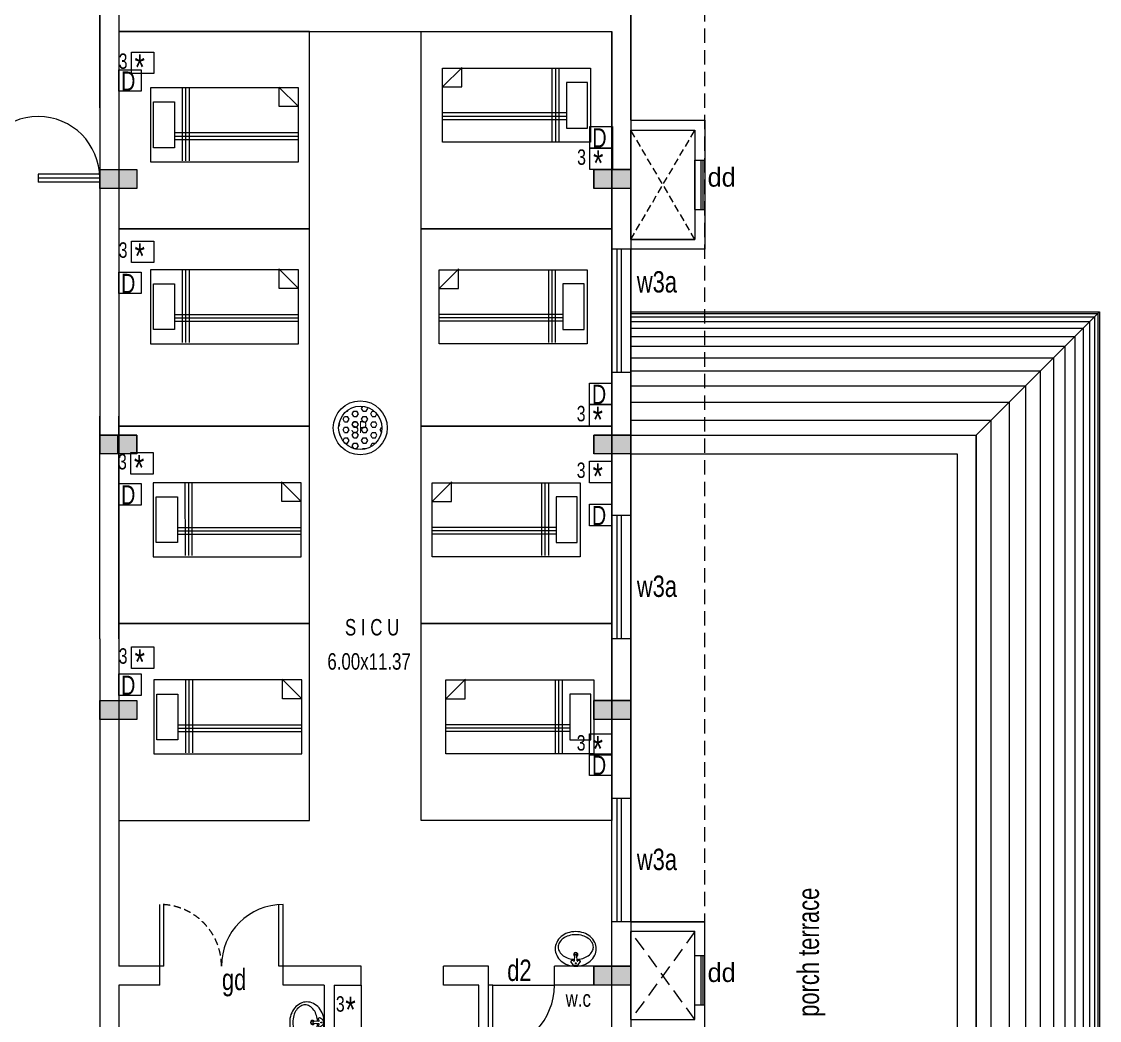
# Model space of a CAD drawing. Header units: metres. Extents: x 191982 to 427160, y -8904 to 80370.
# Drawn here: x 355059 to 368170, y 35001 to 47152 of the extents above; entities that cross this region are included whole.
import ezdxf

# ---------------------------------------------------------------- set-up
doc = ezdxf.new("R2010")
doc.units = ezdxf.units.M
doc.header["$LTSCALE"] = 700
doc.header["$MEASUREMENT"] = 0
doc.linetypes.add('DASHED2', pattern=[0.375, 0.25, -0.125])
doc.linetypes.add('HIDDEN2', pattern=[0.1875, 0.125, -0.0625])
doc.layers.get('0').update_dxf_attribs({"lineweight": 9})
for name, color, linetype, lineweight in [('elevations', 22, 'Continuous', 9), ('FURNITURE', 7, 'Continuous', 9), ('MAIN GATE', 7, 'Continuous', 9), ('NEW PLANS', 7, 'Continuous', 9), ('PLAN', 7, 'Continuous', 9)]:
    doc.layers.add(name, color=color, linetype=linetype, lineweight=lineweight)
doc.styles.add('RVR', font='MOD20.TTF')
doc.styles.get("Standard").update_dxf_attribs({"font": 'swisscl.ttf'})

# ---------------------------------------------------------------- blocks, each defined once
blk = doc.blocks.new('BASIN')
at = {"layer": 'PLAN'}
for p, q in [((-0.066, 0.016), (-0.128, 0.012)), ((-0.073, 0.04), (-0.062, 0.056)), ((-0.063, 0.027), (-0.072, 0.033)), ((-0.016, 0.031), (-0.055, 0.058)), ((-0.01, -0.019), (-0.01, 0.019)), ((-0.066, -0.016), (-0.128, -0.012)), ((-0.073, -0.04), (-0.062, -0.056)), ((-0.063, -0.027), (-0.072, -0.033)), ((-0.016, -0.031), (-0.055, -0.058))]:
    blk.add_line(p, q, dxfattribs=at)
blk.add_lwpolyline([(-0.21, -0.25, 0.114941), (-0.132, -0.232, 0.103853), (-0.062, -0.177, 0.091249), (-0.016, -0.098, 0.083978), (0, 0, 0.083978), (-0.016, 0.098, 0.091249), (-0.062, 0.177, 0.103853), (-0.132, 0.232, 0.114941), (-0.21, 0.25, 0.114941), (-0.289, 0.232, 0.103853), (-0.359, 0.177, 0.091249), (-0.404, 0.098, 0.083978), (-0.42, 0, 0.083978), (-0.404, -0.098, 0.091249), (-0.359, -0.177, 0.103853), (-0.289, -0.232, 0.114941)], format="xyb", close=True, dxfattribs=at)
for points in [[(-0.082, 0.015, 0.058321), (-0.094, 0.085, 0.08231), (-0.126, 0.152, 0.106842), (-0.177, 0.199, 0.134388), (-0.232, 0.214, 0.134388), (-0.286, 0.199, 0.106842), (-0.338, 0.152, 0.08231), (-0.37, 0.085, 0.070665), (-0.382, 0)], [(-0.382, 0, 0.070665), (-0.37, -0.085, 0.08231), (-0.338, -0.152, 0.106842), (-0.286, -0.199, 0.134388), (-0.232, -0.214, 0.134388), (-0.177, -0.199, 0.106842), (-0.126, -0.152, 0.08231), (-0.094, -0.085, 0.058296), (-0.082, -0.015)]]:
    blk.add_lwpolyline(points, format="xyb", dxfattribs=at)
for radius in [0.00569, 0.00369]:
    blk.add_circle((-0.035, 0), radius, dxfattribs=at)
for centre, radius, start, end in [((-0.142, 0), 0.0257, 30.8964, 331.2082), ((-0.142, 0), 0.0188, 42.6613, 320.6475), ((-0.128, 0), 0.0123, 89.7573, 270.2427), ((-0.069, 0.037), 0.005, 145.9627, 235.9627), ((-0.066, 0.022), 0.0059, 268.9223, 55.3976), ((-0.058, 0.053), 0.005, 55.9627, 145.9627), ((-0.025, 0.02), 0.0144, 358.4, 54.5147), ((-0.069, -0.037), 0.005, 123.9181, 214.0373), ((-0.066, -0.022), 0.0059, 304.6024, 91.0777), ((-0.058, -0.053), 0.005, 214.0373, 304.0009), ((-0.025, -0.02), 0.0144, 305.4853, 1.6)]:
    blk.add_arc(centre, radius, start, end, dxfattribs=at)
blk = doc.blocks.new('A$C68D14229')
for p, q in [((0.53, 0.15), (0.53, 72.15)), ((0.53, 72.15), (36.53, 72.15)), ((36.53, 72.15), (36.53, 0.15)), ((22.29, 60.4), (22.29, 0.15)), ((23.96, 60.4), (23.96, 0.15)), ((25.62, 60.4), (25.62, 0.15)), ((0.53, 56.71), (36, 56.69)), ((0.53, 55.02), (36, 55.02)), ((0.53, 53.36), (36, 53.36)), ((0.11, 9.73), (9.63, 0.15)), ((9.63, 9.58), (0.11, 9.58)), ((9.63, 0), (9.63, 9.58)), ((36.53, 0.15), (0.53, 0.15))]:
    blk.add_line(p, q)
blk.add_lwpolyline([(29.63, 70.7), (7.38, 70.7), (7.38, 60.4), (29.63, 60.4)], close=True)
blk = doc.blocks.new('DAS')
at = {"layer": 'MAIN GATE'}
h = blk.add_hatch(dxfattribs=at)
h.set_pattern_fill('HEX', color=1, scale=0.3, style=0)
h.paths.add_polyline_path([(-3163.779, -2.2, 1), (-3163.253, -2.2, 1)])
at = {"layer": 'MAIN GATE', "color": 5}
for radius in [0.328, 0.263]:
    blk.add_circle((-3163.516, -2.2), radius, dxfattribs=at)
at = {"layer": 'NEW PLANS', "color": 7}
blk.add_text('SP', height=0.144, dxfattribs=at).set_placement((-3163.631, -2.262))

msp = doc.modelspace()

# ---------------------------------------------------------------- hatches: boundary and pattern name
at = {"layer": 'NEW PLANS'}
for points in [[(356459.904, 45121.692), (356459.904, 45351.692), (356009.904, 45351.692), (356009.904, 45121.692)], [(362249.904, 45351.692), (362249.904, 45121.692), (362019.904, 45121.692), (362019.904, 45351.692)], [(362249.904, 45351.692), (362249.904, 45121.692), (362019.904, 45121.692), (362019.904, 45351.692)], [(362249.904, 45351.692), (362469.904, 45351.692), (362469.904, 45121.692), (362249.904, 45121.692)], [(362249.904, 45351.692), (362469.904, 45351.692), (362469.904, 45121.692), (362249.904, 45121.692)], [(356459.904, 41891.692), (356459.904, 42121.692), (356009.904, 42121.692), (356009.904, 41891.692)], [(356239.904, 42121.692), (356239.904, 41891.692), (356009.904, 41891.692), (356009.904, 42121.692)], [(356239.904, 42121.692), (356239.904, 41891.692), (356009.904, 41891.692), (356009.904, 42121.692)], [(356239.904, 42121.692), (356459.904, 42121.692), (356459.904, 41891.692), (356239.904, 41891.692)], [(356239.904, 42121.692), (356459.904, 42121.692), (356459.904, 41891.692), (356239.904, 41891.692)], [(362249.904, 42121.692), (362249.904, 41891.692), (362019.904, 41891.692), (362019.904, 42121.692)], [(362249.904, 42121.692), (362249.904, 41891.692), (362019.904, 41891.692), (362019.904, 42121.692)], [(362249.904, 42121.692), (362469.904, 42121.692), (362469.904, 41891.692), (362249.904, 41891.692)], [(362249.904, 42121.692), (362469.904, 42121.692), (362469.904, 41891.692), (362249.904, 41891.692)], [(356459.904, 38661.692), (356459.904, 38891.692), (356009.904, 38891.692), (356009.904, 38661.692)], [(362249.904, 38891.692), (362249.904, 38661.692), (362019.904, 38661.692), (362019.904, 38891.692)], [(362249.904, 38891.692), (362249.904, 38661.692), (362019.904, 38661.692), (362019.904, 38891.692)], [(362249.904, 38891.692), (362469.904, 38891.692), (362469.904, 38661.692), (362249.904, 38661.692)], [(362249.904, 38891.692), (362469.904, 38891.692), (362469.904, 38661.692), (362249.904, 38661.692)], [(362249.904, 35661.692), (362249.904, 35431.692), (362019.904, 35431.692), (362019.904, 35661.692)], [(362249.904, 35661.692), (362249.904, 35431.692), (362019.904, 35431.692), (362019.904, 35661.692)], [(362249.904, 35661.692), (362469.904, 35661.692), (362469.904, 35431.692), (362249.904, 35431.692)], [(362249.904, 35661.692), (362469.904, 35661.692), (362469.904, 35431.692), (362249.904, 35431.692)]]:
    msp.add_hatch(color=256, dxfattribs=at).paths.add_polyline_path(points)

# ---------------------------------------------------------------- linework, layer by layer
for points in [[(356395.32, 46780.629), (356668.127, 46780.629), (356668.127, 46518.887), (356395.32, 46518.887)], [(356239.904, 46565.933), (356512.46, 46565.933), (356512.46, 46304.431), (356239.904, 46304.431)], [(361972.347, 45874.937), (362244.904, 45874.937), (362244.904, 45613.435), (361972.347, 45613.435)], [(361972.096, 45613.435), (362244.904, 45613.435), (362244.904, 45351.692), (361972.096, 45351.692)], [(356395.32, 44482.658), (356668.127, 44482.658), (356668.127, 44220.916), (356395.32, 44220.916)], [(356239.904, 44103.896), (356512.46, 44103.896), (356512.46, 43842.394), (356239.904, 43842.394)], [(361967.347, 42754.937), (362239.904, 42754.937), (362239.904, 42493.435), (361967.347, 42493.435)], [(361967.096, 42493.435), (362239.904, 42493.435), (362239.904, 42231.692), (361967.096, 42231.692)], [(356387.546, 41908.024), (356660.353, 41908.024), (356660.353, 41646.282), (356387.546, 41646.282)], [(361967.096, 41804.373), (362239.904, 41804.373), (362239.904, 41542.631), (361967.096, 41542.631)], [(356239.904, 41531.825), (356512.46, 41531.825), (356512.46, 41270.323), (356239.904, 41270.323)], [(361967.347, 41281.129), (362239.904, 41281.129), (362239.904, 41019.627), (361967.347, 41019.627)], [(356395.32, 39544.621), (356668.127, 39544.621), (356668.127, 39282.878), (356395.32, 39282.878)], [(356239.904, 39215.833), (356512.46, 39215.833), (356512.46, 38954.331), (356239.904, 38954.331)], [(361967.096, 38488.126), (362239.904, 38488.126), (362239.904, 38226.384), (361967.096, 38226.384)], [(361967.347, 38242.631), (362239.904, 38242.631), (362239.904, 37981.129), (361967.347, 37981.129)]]:
    msp.add_lwpolyline(points, close=True)
at = {"layer": 'elevations'}
for points in [[(356239.904, 47031.692), (356239.904, 44631.692), (358561.973, 44631.692), (358561.973, 47031.692)], [(362239.904, 47031.692), (362239.904, 44631.692), (359917.834, 44631.692), (359917.834, 47031.692)], [(356239.904, 44631.692), (356239.904, 42231.692), (358561.973, 42231.692), (358561.973, 44631.692)], [(362239.904, 44631.692), (362239.904, 42231.692), (359917.834, 42231.692), (359917.834, 44631.692)], [(356239.904, 42231.692), (356239.904, 39831.692), (358561.973, 39831.692), (358561.973, 42231.692)], [(362239.904, 42231.692), (362239.904, 39831.692), (359917.834, 39831.692), (359917.834, 42231.692)], [(356239.904, 39831.692), (356239.904, 37431.692), (358561.973, 37431.692), (358561.973, 39831.692)], [(362239.904, 39831.692), (362239.904, 37431.692), (359917.834, 37431.692), (359917.834, 39831.692)]]:
    msp.add_lwpolyline(points, close=True, dxfattribs=at)
at = {"layer": 'FURNITURE'}
msp.add_line((359189.904, 35431.692), (359189.904, 32431.692), dxfattribs=at)
at = {"layer": 'NEW PLANS'}
for p, q in [((362469.904, 45951.692), (362469.904, 49481.692)), ((362469.904, 45951.692), (362469.904, 49481.692)), ((362469.904, 45951.692), (362469.904, 49481.692)), ((362469.904, 45951.692), (362469.904, 49481.692)), ((362469.904, 45951.692), (362469.904, 49481.692)), ((356009.904, 47311.692), (356009.904, 41891.692)), ((356009.904, 47031.692), (356009.904, 47261.692)), ((356239.904, 47311.692), (356239.904, 41891.692)), ((356009.904, 46101.692), (356009.904, 47031.692)), ((356239.904, 47031.692), (362239.904, 47031.692)), ((362239.904, 35431.692), (362239.904, 47031.692)), ((362239.904, 35431.692), (362239.904, 47031.692)), ((362469.904, 45951.692), (363369.904, 45951.692)), ((363369.904, 45951.692), (363369.904, 44382.301)), ((362469.904, 44502.301), (362469.904, 45831.692)), ((362469.904, 44502.301), (362469.904, 45831.692)), ((362469.904, 44502.301), (362469.904, 45831.692)), ((362469.904, 44502.301), (362469.904, 45831.692)), ((362469.904, 44502.301), (362469.904, 45831.692)), ((362469.904, 45831.692), (363249.904, 45831.692)), ((362469.904, 45831.692), (363249.904, 45831.692)), ((362469.904, 45831.692), (363249.904, 45831.692)), ((363249.904, 45831.692), (363249.904, 44502.301)), ((362469.904, 45181.692), (362469.904, 45411.692)), ((362469.904, 45181.692), (362469.904, 45411.692)), ((362469.904, 45181.692), (362469.904, 45411.692)), ((363249.904, 45466.997), (363369.904, 45466.997)), ((363249.904, 44866.997), (363249.904, 45466.997)), ((363319.904, 45466.997), (363319.904, 44866.997)), ((363344.904, 45466.997), (363344.904, 44866.997)), ((356009.904, 45296.905), (355259.904, 45296.905)), ((355259.904, 45296.905), (355259.904, 45246.905)), ((356009.904, 45246.905), (355259.904, 45246.905)), ((355259.904, 45246.905), (355259.904, 45196.905)), ((362469.904, 45351.692), (362019.904, 45351.692)), ((362019.904, 45121.692), (362019.904, 45351.692)), ((362019.904, 45351.692), (362019.904, 45121.692)), ((362469.904, 45351.692), (362019.904, 45351.692)), ((362469.904, 45351.692), (362019.904, 45351.692)), ((362469.904, 45351.692), (362019.904, 45351.692)), ((362469.904, 45351.692), (362019.904, 45351.692)), ((362019.904, 45351.692), (362469.904, 45351.692)), ((362019.904, 45351.692), (362469.904, 45351.692)), ((362019.904, 45351.692), (362469.904, 45351.692)), ((362019.904, 45351.692), (362469.904, 45351.692)), ((362019.904, 45351.692), (362469.904, 45351.692)), ((362019.904, 45351.692), (362469.904, 45351.692)), ((362019.904, 45351.692), (362469.904, 45351.692)), ((362019.904, 45351.692), (362469.904, 45351.692)), ((362019.904, 45351.692), (362469.904, 45351.692)), ((362019.904, 45351.692), (362469.904, 45351.692)), ((362019.904, 45351.692), (362469.904, 45351.692)), ((362019.904, 45351.692), (362469.904, 45351.692)), ((362019.904, 45351.692), (362469.904, 45351.692)), ((362019.904, 45351.692), (362469.904, 45351.692)), ((362019.904, 45351.692), (362469.904, 45351.692)), ((362019.904, 45351.692), (362469.904, 45351.692)), ((362019.904, 45351.692), (362469.904, 45351.692)), ((362239.904, 45121.692), (362239.904, 45351.692)), ((356009.904, 45196.905), (355259.904, 45196.905)), ((362469.904, 45121.692), (362019.904, 45121.692)), ((362469.904, 45121.692), (362019.904, 45121.692)), ((362239.904, 45121.692), (362019.904, 45121.692)), ((363249.904, 44866.997), (363369.904, 44866.997)), ((363249.904, 44502.301), (362469.904, 44502.301)), ((362469.904, 44502.301), (363249.904, 44502.301)), ((362469.904, 44382.301), (362239.904, 44382.301)), ((362304.904, 42882.301), (362304.904, 44382.301)), ((362354.904, 42882.301), (362354.904, 44382.301)), ((362469.904, 36201.692), (362469.904, 44382.301)), ((362469.904, 36201.692), (362469.904, 44382.301)), ((362469.904, 36201.692), (362469.904, 44382.301)), ((362469.904, 36201.692), (362469.904, 44382.301)), ((362469.904, 39121.692), (362469.904, 44382.301)), ((363369.904, 44382.301), (362469.904, 44382.301)), ((362469.904, 42882.301), (362239.904, 42882.301)), ((356009.904, 42121.692), (356009.904, 42351.692)), ((356009.904, 42121.692), (356009.904, 42351.692)), ((356009.904, 42121.692), (356009.904, 42351.692)), ((356009.904, 42121.692), (356009.904, 42351.692)), ((356009.904, 42121.692), (356009.904, 42351.692)), ((356009.904, 42121.692), (356009.904, 42351.692)), ((356009.904, 42121.692), (356009.904, 42351.692)), ((356009.904, 42121.692), (356009.904, 42351.692)), ((356009.904, 41891.692), (356009.904, 42351.692)), ((356239.904, 41891.692), (356239.904, 42351.692)), ((356009.904, 42121.692), (356459.904, 42121.692)), ((356009.904, 42121.692), (356459.904, 42121.692)), ((356009.904, 42121.692), (356459.904, 42121.692)), ((356009.904, 42121.692), (356459.904, 42121.692)), ((356459.904, 42121.692), (356009.904, 42121.692)), ((356459.904, 42121.692), (356009.904, 42121.692)), ((356459.904, 42121.692), (356009.904, 42121.692)), ((356459.904, 42121.692), (356009.904, 42121.692)), ((356459.904, 42121.692), (356009.904, 42121.692)), ((356459.904, 42121.692), (356009.904, 42121.692)), ((356459.904, 42121.692), (356009.904, 42121.692)), ((356459.904, 42121.692), (356009.904, 42121.692)), ((356459.904, 42121.692), (356009.904, 42121.692)), ((356459.904, 42121.692), (356009.904, 42121.692)), ((356459.904, 42121.692), (356009.904, 42121.692)), ((356459.904, 42121.692), (356009.904, 42121.692)), ((356459.904, 42121.692), (356009.904, 42121.692)), ((356459.904, 42121.692), (356009.904, 42121.692)), ((356459.904, 42121.692), (356009.904, 42121.692)), ((356459.904, 42121.692), (356009.904, 42121.692)), ((356459.904, 42121.692), (356009.904, 42121.692)), ((356459.904, 42121.692), (356009.904, 42121.692)), ((356459.904, 42121.692), (356009.904, 42121.692)), ((356459.904, 42121.692), (356009.904, 42121.692)), ((356459.904, 42121.692), (356009.904, 42121.692)), ((356459.904, 42121.692), (356009.904, 42121.692)), ((356459.904, 42121.692), (356009.904, 42121.692)), ((356459.904, 42121.692), (356009.904, 42121.692)), ((356459.904, 42121.692), (356009.904, 42121.692)), ((356459.904, 42121.692), (356009.904, 42121.692)), ((356459.904, 42121.692), (356009.904, 42121.692)), ((356459.904, 42121.692), (356009.904, 42121.692)), ((356459.904, 42121.692), (356009.904, 42121.692)), ((356459.904, 42121.692), (356009.904, 42121.692)), ((356459.904, 42121.692), (356009.904, 42121.692)), ((356459.904, 42121.692), (356009.904, 42121.692)), ((356459.904, 42121.692), (356009.904, 42121.692)), ((356459.904, 42121.692), (356009.904, 42121.692)), ((356009.904, 41891.692), (356009.904, 42121.692)), ((356009.904, 42121.692), (356009.904, 41891.692)), ((356459.904, 42121.692), (356009.904, 42121.692)), ((356459.904, 42121.692), (356009.904, 42121.692)), ((356459.904, 42121.692), (356009.904, 42121.692)), ((356459.904, 42121.692), (356009.904, 42121.692)), ((356009.904, 42121.692), (356459.904, 42121.692)), ((356009.904, 42121.692), (356459.904, 42121.692)), ((356009.904, 42121.692), (356459.904, 42121.692)), ((356009.904, 42121.692), (356459.904, 42121.692)), ((356009.904, 42121.692), (356459.904, 42121.692)), ((356009.904, 42121.692), (356459.904, 42121.692)), ((356009.904, 42121.692), (356459.904, 42121.692)), ((356009.904, 42121.692), (356459.904, 42121.692)), ((356009.904, 42121.692), (356459.904, 42121.692)), ((356009.904, 42121.692), (356459.904, 42121.692)), ((356009.904, 42121.692), (356459.904, 42121.692)), ((356009.904, 42121.692), (356459.904, 42121.692)), ((356009.904, 42121.692), (356459.904, 42121.692)), ((356009.904, 42121.692), (356459.904, 42121.692)), ((356009.904, 42121.692), (356459.904, 42121.692)), ((356009.904, 42121.692), (356459.904, 42121.692)), ((356009.904, 42121.692), (356459.904, 42121.692)), ((356229.904, 41891.692), (356229.904, 42121.692)), ((356459.904, 41891.692), (356459.904, 42121.692)), ((356459.904, 41891.692), (356459.904, 42121.692)), ((356459.904, 41891.692), (356459.904, 42121.692)), ((362469.904, 42121.692), (362019.904, 42121.692)), ((362019.904, 41891.692), (362019.904, 42121.692)), ((362019.904, 42121.692), (362019.904, 41891.692)), ((362469.904, 42121.692), (362019.904, 42121.692)), ((362469.904, 42121.692), (362019.904, 42121.692)), ((362469.904, 42121.692), (362019.904, 42121.692)), ((362469.904, 42121.692), (362019.904, 42121.692)), ((362019.904, 42121.692), (362469.904, 42121.692)), ((362019.904, 42121.692), (362469.904, 42121.692)), ((362019.904, 42121.692), (362469.904, 42121.692)), ((362019.904, 42121.692), (362469.904, 42121.692)), ((362019.904, 42121.692), (362469.904, 42121.692)), ((362019.904, 42121.692), (362469.904, 42121.692)), ((362019.904, 42121.692), (362469.904, 42121.692)), ((362019.904, 42121.692), (362469.904, 42121.692)), ((362019.904, 42121.692), (362469.904, 42121.692)), ((362019.904, 42121.692), (362469.904, 42121.692)), ((362019.904, 42121.692), (362469.904, 42121.692)), ((362019.904, 42121.692), (362469.904, 42121.692)), ((362019.904, 42121.692), (362469.904, 42121.692)), ((362019.904, 42121.692), (362469.904, 42121.692)), ((362019.904, 42121.692), (362469.904, 42121.692)), ((362019.904, 42121.692), (362469.904, 42121.692)), ((362019.904, 42121.692), (362469.904, 42121.692)), ((362239.904, 41891.692), (362239.904, 42121.692)), ((362469.904, 42121.692), (366669.904, 42121.692)), ((362469.904, 41891.692), (362469.904, 42121.692)), ((362469.904, 41891.692), (362469.904, 42121.692)), ((362469.904, 41891.692), (362469.904, 42121.692)), ((362469.904, 36201.692), (362469.904, 42121.692)), ((362469.904, 42121.692), (366669.904, 42121.692)), ((366669.904, 28971.692), (366669.904, 42121.692)), ((366669.904, 42121.692), (366669.904, 28971.692)), ((356009.904, 39641.692), (356009.904, 41891.692)), ((356459.904, 41891.692), (356009.904, 41891.692)), ((356459.904, 41891.692), (356009.904, 41891.692)), ((356229.904, 41891.692), (356009.904, 41891.692)), ((356239.904, 39641.692), (356239.904, 41891.692)), ((362469.904, 41891.692), (362019.904, 41891.692)), ((362469.904, 41891.692), (362019.904, 41891.692)), ((362239.904, 41891.692), (362019.904, 41891.692)), ((362469.904, 41141.692), (362239.904, 41141.692)), ((362304.904, 39641.692), (362304.904, 41141.692)), ((362354.904, 39641.692), (362354.904, 41141.692)), ((356009.904, 39641.692), (356009.904, 31681.692)), ((356239.904, 39641.692), (356239.904, 35661.692)), ((362469.904, 39641.692), (362239.904, 39641.692)), ((362469.904, 38891.692), (362019.904, 38891.692)), ((362019.904, 38661.692), (362019.904, 38891.692)), ((362019.904, 38891.692), (362019.904, 38661.692)), ((362469.904, 38891.692), (362019.904, 38891.692)), ((362469.904, 38891.692), (362019.904, 38891.692)), ((362469.904, 38891.692), (362019.904, 38891.692)), ((362469.904, 38891.692), (362019.904, 38891.692)), ((362019.904, 38891.692), (362469.904, 38891.692)), ((362019.904, 38891.692), (362469.904, 38891.692)), ((362019.904, 38891.692), (362469.904, 38891.692)), ((362019.904, 38891.692), (362469.904, 38891.692)), ((362019.904, 38891.692), (362469.904, 38891.692)), ((362019.904, 38891.692), (362469.904, 38891.692)), ((362019.904, 38891.692), (362469.904, 38891.692)), ((362019.904, 38891.692), (362469.904, 38891.692)), ((362019.904, 38891.692), (362469.904, 38891.692)), ((362019.904, 38891.692), (362469.904, 38891.692)), ((362019.904, 38891.692), (362469.904, 38891.692)), ((362019.904, 38891.692), (362469.904, 38891.692)), ((362019.904, 38891.692), (362469.904, 38891.692)), ((362019.904, 38891.692), (362469.904, 38891.692)), ((362019.904, 38891.692), (362469.904, 38891.692)), ((362019.904, 38891.692), (362469.904, 38891.692)), ((362019.904, 38891.692), (362469.904, 38891.692)), ((362239.904, 38661.692), (362239.904, 38891.692)), ((362469.904, 38661.692), (362469.904, 38891.692)), ((362469.904, 38661.692), (362469.904, 38891.692)), ((362469.904, 38661.692), (362469.904, 38891.692)), ((362469.904, 38661.692), (362019.904, 38661.692)), ((362469.904, 38661.692), (362019.904, 38661.692)), ((362239.904, 38661.692), (362019.904, 38661.692)), ((362469.904, 37701.692), (362239.904, 37701.692)), ((362304.904, 36201.692), (362304.904, 37701.692)), ((362354.904, 36201.692), (362354.904, 37701.692)), ((362469.904, 36201.692), (362469.904, 37701.692)), ((362239.904, 35431.692), (362239.904, 36991.692)), ((362239.904, 35431.692), (362239.904, 36991.692)), ((356739.904, 35661.692), (356739.904, 36411.692)), ((356789.904, 35661.692), (356789.904, 36411.692)), ((358189.904, 35661.692), (358189.904, 36411.692)), ((358239.904, 35661.692), (358239.904, 36411.692)), ((362469.904, 36201.692), (362239.904, 36201.692)), ((362469.904, 36201.692), (363369.904, 36201.692)), ((362469.904, 35011.692), (362469.904, 36081.692)), ((362469.904, 35011.692), (362469.904, 36081.692)), ((362469.904, 35011.692), (362469.904, 36081.692)), ((362469.904, 35011.692), (362469.904, 36081.692)), ((363249.904, 35791.692), (363369.904, 35791.692)), ((363319.904, 35791.692), (363319.904, 35191.692)), ((363344.904, 35791.692), (363344.904, 35191.692)), ((356739.904, 35661.692), (356239.904, 35661.692)), ((356789.904, 35661.692), (356645.976, 35661.692)), ((356739.904, 35431.692), (356739.904, 35661.692)), ((358239.904, 35661.692), (358189.904, 35661.692)), ((359189.904, 35661.692), (358239.904, 35661.692)), ((358239.904, 35431.692), (358239.904, 35661.692)), ((359189.904, 35431.692), (359189.904, 35661.692)), ((360739.904, 35661.692), (360189.904, 35661.692)), ((360189.904, 35431.692), (360189.904, 35661.692)), ((360739.904, 35431.692), (360739.904, 35661.692)), ((362019.904, 35661.692), (361539.904, 35661.692)), ((361539.904, 35431.692), (361539.904, 35661.692)), ((362469.904, 35661.692), (362019.904, 35661.692)), ((362019.904, 35431.692), (362019.904, 35661.692)), ((362019.904, 35661.692), (362019.904, 35431.692)), ((362469.904, 35661.692), (362019.904, 35661.692)), ((362469.904, 35661.692), (362019.904, 35661.692)), ((362469.904, 35661.692), (362019.904, 35661.692)), ((362469.904, 35661.692), (362019.904, 35661.692)), ((362019.904, 35661.692), (362469.904, 35661.692)), ((362019.904, 35661.692), (362469.904, 35661.692)), ((362019.904, 35661.692), (362469.904, 35661.692)), ((362019.904, 35661.692), (362469.904, 35661.692)), ((362019.904, 35661.692), (362469.904, 35661.692)), ((362019.904, 35661.692), (362469.904, 35661.692)), ((362019.904, 35661.692), (362469.904, 35661.692)), ((362019.904, 35661.692), (362469.904, 35661.692)), ((362019.904, 35661.692), (362469.904, 35661.692)), ((362019.904, 35661.692), (362469.904, 35661.692)), ((362019.904, 35661.692), (362469.904, 35661.692)), ((362019.904, 35661.692), (362469.904, 35661.692)), ((362019.904, 35661.692), (362469.904, 35661.692)), ((362019.904, 35661.692), (362469.904, 35661.692)), ((362019.904, 35661.692), (362469.904, 35661.692)), ((362019.904, 35661.692), (362469.904, 35661.692)), ((362019.904, 35661.692), (362469.904, 35661.692)), ((362239.904, 35431.692), (362239.904, 35661.692)), ((362469.904, 35431.692), (362469.904, 35661.692)), ((362469.904, 35431.692), (362469.904, 35661.692)), ((362469.904, 35431.692), (362469.904, 35661.692)), ((356239.904, 35431.692), (356239.904, 31681.692)), ((356739.904, 35431.692), (356239.904, 35431.692)), ((358739.904, 35431.692), (358239.904, 35431.692)), ((358739.904, 35431.692), (358739.904, 29201.692)), ((358859.904, 35431.692), (358859.904, 29201.692)), ((358859.904, 35431.692), (359189.904, 35431.692)), ((360619.904, 35431.692), (360189.904, 35431.692)), ((360619.904, 33871.692), (360619.904, 35431.692)), ((360739.904, 33991.692), (360739.904, 35431.692)), ((360789.904, 35431.692), (360739.904, 35431.692)), ((360789.904, 34633.256), (360789.904, 35431.692)), ((360789.904, 35431.692), (361539.904, 35431.692)), ((362019.904, 35431.692), (361539.904, 35431.692)), ((362469.904, 35431.692), (362019.904, 35431.692)), ((362469.904, 35431.692), (362019.904, 35431.692)), ((362239.904, 35431.692), (362019.904, 35431.692)), ((362239.904, 33991.692), (362239.904, 35431.692)), ((363249.904, 35191.692), (363369.904, 35191.692))]:
    msp.add_line(p, q, dxfattribs=at)
at = {"layer": 'NEW PLANS', "linetype": 'HIDDEN2'}
for p, q in [((362469.904, 44502.301), (363249.904, 45831.692)), ((363249.904, 44502.301), (362469.904, 45831.692))]:
    msp.add_line(p, q, dxfattribs=at)
at = {"layer": 'NEW PLANS', "linetype": 'DASHED2'}
for p, q in [((363249.904, 35011.692), (362469.904, 36081.692)), ((363249.904, 36081.692), (362469.904, 35011.692))]:
    msp.add_line(p, q, dxfattribs=at)
at = {"layer": 'NEW PLANS'}
for points in [[(362469.904, 49481.692), (362469.904, 45951.692)], [(362469.904, 49481.692), (362469.904, 45951.692)], [(362469.904, 45831.692), (362469.904, 44502.301)], [(362469.904, 45831.692), (362469.904, 44502.301)], [(362469.904, 44382.301), (362469.904, 36201.692)], [(362469.904, 44382.301), (362469.904, 36201.692)], [(362469.904, 34891.692), (363369.904, 34891.692), (363369.904, 36201.692), (362469.904, 36201.692)], [(362469.904, 36081.692), (362469.904, 35011.692)], [(362469.904, 35011.692), (362469.904, 36081.692)], [(362469.904, 36081.692), (362469.904, 35011.692)], [(362469.904, 35011.692), (363249.904, 35011.692), (363249.904, 36081.692), (362469.904, 36081.692)]]:
    msp.add_lwpolyline(points, dxfattribs=at)
for points in [[(356009.904, 45121.692), (356009.904, 45351.692), (356459.904, 45351.692), (356459.904, 45121.692)], [(362019.904, 45121.692), (362019.904, 45351.692), (362469.904, 45351.692), (362469.904, 45121.692)], [(362019.904, 45121.692), (362019.904, 45351.692), (362469.904, 45351.692), (362469.904, 45121.692)], [(356009.904, 41891.692), (356009.904, 42121.692), (356459.904, 42121.692), (356459.904, 41891.692)], [(356009.904, 41891.692), (356009.904, 42121.692), (356459.904, 42121.692), (356459.904, 41891.692)], [(356009.904, 41891.692), (356009.904, 42121.692), (356459.904, 42121.692), (356459.904, 41891.692)], [(362019.904, 41891.692), (362019.904, 42121.692), (362469.904, 42121.692), (362469.904, 41891.692)], [(362019.904, 41891.692), (362019.904, 42121.692), (362469.904, 42121.692), (362469.904, 41891.692)], [(356009.904, 38661.692), (356009.904, 38891.692), (356459.904, 38891.692), (356459.904, 38661.692)], [(362019.904, 38661.692), (362019.904, 38891.692), (362469.904, 38891.692), (362469.904, 38661.692)], [(362019.904, 38661.692), (362019.904, 38891.692), (362469.904, 38891.692), (362469.904, 38661.692)], [(362019.904, 35431.692), (362019.904, 35661.692), (362469.904, 35661.692), (362469.904, 35431.692)], [(362019.904, 35431.692), (362019.904, 35661.692), (362469.904, 35661.692), (362469.904, 35431.692)]]:
    msp.add_lwpolyline(points, close=True, dxfattribs=at)
for centre, radius, start, end in [((355259.904, 45246.905), 750, 0, 180), ((358239.904, 35661.692), 750, 90, 180), ((360739.904, 35431.692), 800, 273.5833217, 0)]:
    msp.add_arc(centre, radius, start, end, dxfattribs=at)
at = {"layer": 'NEW PLANS', "linetype": 'HIDDEN2'}
msp.add_arc((356739.904, 35661.692), 750, 0, 90, dxfattribs=at)
at = {"layer": 'PLAN'}
msp.add_line((366669.904, 42121.692), (368169.904, 43621.692), dxfattribs=at)
at = {"layer": 'PLAN', "linetype": 'DASHED2'}
msp.add_lwpolyline([(363369.904, 15653.9), (363369.904, 55414.485), (359842.696, 58941.692), (357139.904, 58941.692), (357139.904, 62171.692), (353909.904, 62171.692), (353909.904, 64874.485), (350382.696, 68401.692), (330027.111, 68401.692), (326269.904, 64644.485), (326269.904, 62171.692), (323039.904, 62171.692), (323039.904, 58941.692), (320337.111, 58941.692), (316809.904, 55414.485), (316809.904, 15653.9)], dxfattribs=at)
at = {"layer": 'PLAN'}
for points in [[(317709.904, 16026.692), (317709.904, 55041.692), (320709.904, 58041.692), (323939.904, 58041.692), (323939.904, 61271.692), (327169.904, 61271.692), (327169.904, 64271.692), (330399.904, 67501.692), (350009.904, 67501.692), (353009.904, 64501.692), (353009.904, 61271.692), (356239.904, 61271.692), (356239.904, 58041.692), (359469.904, 58041.692), (362469.904, 55041.692), (362469.904, 16026.692), (359239.904, 12796.692), (356239.904, 12796.692), (356239.904, 9566.692), (353009.904, 9566.692), (353009.904, 7416.692)], [(362469.904, 43621.692), (368169.904, 43621.692), (368169.904, 27471.692), (362469.904, 27471.692)], [(362469.904, 43601.692), (368149.904, 43601.692), (368149.904, 27491.692), (362469.904, 27491.692)], [(362469.904, 43561.692), (368109.904, 43561.692), (368109.904, 27531.692), (362469.904, 27531.692)], [(362469.904, 43501.692), (368049.904, 43501.692), (368049.904, 27591.692), (362469.904, 27591.692)], [(362469.904, 43421.692), (367969.904, 43421.692), (367969.904, 27671.692), (362469.904, 27671.692)], [(362469.904, 43321.692), (367869.904, 43321.692), (367869.904, 27771.692), (362469.904, 27771.692)], [(362469.904, 43201.692), (367749.904, 43201.692), (367749.904, 27891.692), (362469.904, 27891.692)], [(362469.904, 43061.692), (367609.904, 43061.692), (367609.904, 28031.692), (362469.904, 28031.692)], [(362469.904, 42901.692), (367449.904, 42901.692), (367449.904, 28191.692), (362469.904, 28191.692)], [(362469.904, 42721.692), (367269.904, 42721.692), (367269.904, 28371.692), (362469.904, 28371.692)], [(362469.904, 42521.692), (367069.904, 42521.692), (367069.904, 28571.692), (362469.904, 28571.692)], [(362469.904, 42301.692), (366849.904, 42301.692), (366849.904, 28791.692), (362469.904, 28791.692)], [(362469.904, 42121.692), (366669.904, 42121.692), (366669.904, 28971.692), (362469.904, 28971.692)], [(362469.904, 41891.692), (366439.904, 41891.692), (366439.904, 29201.692), (362469.904, 29201.692)]]:
    msp.add_lwpolyline(points, dxfattribs=at)

# ---------------------------------------------------------------- block references
at = {"layer": 'FURNITURE', "yscale": 25.000000000091}
for p, xscale, zscale, rotation in [((360176.409, 46597.233), 25.000000000091, 25.000000000091, 270), ((358429.796, 46358.329), -25.000000000091, 25, 90), ((358429.796, 44146.064), -25.000000000091, 25, 90), ((360133.134, 44146.064), 25.000000000091, 25.000000000091, 270), ((358464.226, 41555.831), -25.000000000091, 25, 90), ((360050.011, 41555.831), 25.000000000091, 25.000000000091, 270), ((358470.458, 39155.831), -25.000000000091, 25, 90), ((360216.031, 39155.831), 25.000000000091, 25.000000000091, 270)]:
    msp.add_blockref('A$C68D14229', p, dxfattribs=dict(at, xscale=xscale, zscale=zscale, rotation=rotation))
at = {"layer": 'MAIN GATE', "xscale": 1000, "yscale": 1000, "zscale": 1000}
msp.add_blockref('DAS', (3522694.554, 44409.916), dxfattribs=at)
at = {"layer": 'NEW PLANS', "xscale": 1000, "yscale": 1000, "zscale": 1000, "rotation": 270}
msp.add_blockref('BASIN', (361799.626, 35661.692), dxfattribs=at)
at = {"layer": 'NEW PLANS', "xscale": 1000, "yscale": 1000, "zscale": 1000}
msp.add_blockref('BASIN', (358739.904, 34975.923), dxfattribs=at)

# ---------------------------------------------------------------- texts
at = {"attachment_point": 1}
for s, insert, char_height, width in [('3', (356239.904, 46764.297), 187.5, 102.99455), ('*', (356433.991, 46753.409), 312.5, 171.65759), ('D', (356268.906, 46545.517), 234.375, 128.74319), ('D', (362001.35, 45854.522), 234.375, 128.74319), ('3', (361816.68, 45597.103), 187.5, 102.99455), ('*', (362010.767, 45586.215), 312.5, 171.65759), ('3', (356239.904, 44466.326), 187.5, 102.99455), ('*', (356433.991, 44455.438), 312.5, 171.65759), ('D', (356268.906, 44083.481), 234.375, 128.74319), ('D', (361996.35, 42734.522), 234.375, 128.74319), ('3', (361811.68, 42477.103), 187.5, 102.99455), ('*', (362005.767, 42466.215), 312.5, 171.65759), ('3', (356232.13, 41891.692), 187.5, 102.99455), ('*', (356426.217, 41880.804), 312.5, 171.65759), ('3', (361811.68, 41788.041), 187.5, 102.99455), ('*', (362005.767, 41777.153), 312.5, 171.65759), ('D', (356268.906, 41511.409), 234.375, 128.74319), ('D', (361996.35, 41260.713), 234.375, 128.74319), ('3', (356239.904, 39528.289), 187.5, 102.99455), ('*', (356433.991, 39517.4), 312.5, 171.65759), ('D', (356268.906, 39195.418), 234.375, 128.74319), ('3', (361811.68, 38471.794), 187.5, 102.99455), ('*', (362005.767, 38460.906), 312.5, 171.65759), ('D', (361996.35, 38222.215), 234.375, 128.74319), ('3', (358881.987, 35295.007), 187.5, 102.99455), ('*', (358997.454, 35289.528), 312.5, 171.65759)]:
    msp.add_mtext(s, dxfattribs=dict(at, insert=insert, char_height=char_height, width=width))
at = {"layer": 'NEW PLANS', "style": 'RVR'}
for p in [(363403.335, 45144.061), (363403.335, 35468.757)]:
    msp.add_text('dd', height=230, dxfattribs=at).set_placement(p)
at = {"layer": 'NEW PLANS'}
for s, height, p in [('w3a', 260, (362542.763, 43856.149)), ('w3a', 260, (362542.763, 40152.951)), ('S I C U', 200, (358992.458, 39684.084)), ('6.00x11.37', 200, (358778.47, 39268.138)), ('w3a', 260, (362542.763, 36830.191)), ('d2', 260, (360965.996, 35481.452)), ('gd', 260, (357495.651, 35370.351)), ('w.c', 200, (361676.752, 35167.044))]:
    msp.add_text(s, height=height, dxfattribs=at).set_placement(p)
msp.add_text('porch terrace', height=260, rotation=90, dxfattribs=at).set_placement((364758.156, 35045.411))

doc.saveas('drawing.dxf')
